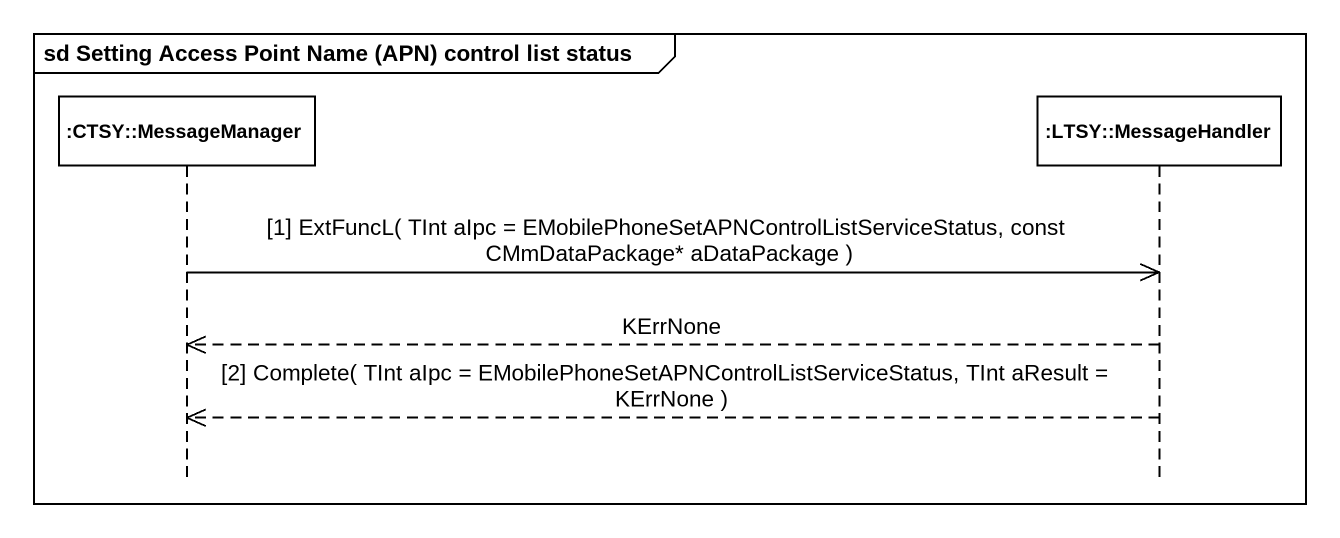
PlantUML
@startuml
mainframe sd Setting Access Point Name (APN) control list status
hide footbox
participant ":CTSY::MessageManager" as CTSY_MessageManager
participant ":LTSY::MessageHandler" as LTSY_MessageHandler

CTSY_MessageManager ->> LTSY_MessageHandler : [1] ExtFuncL( TInt aIpc = EMobilePhoneSetAPNControlListServiceStatus, const CMmDataPackage* aDataPackage )
LTSY_MessageHandler -->> CTSY_MessageManager : KErrNone
LTSY_MessageHandler -->> CTSY_MessageManager : [2] Complete( TInt aIpc = EMobilePhoneSetAPNControlListServiceStatus, TInt aResult = KErrNone )
@enduml
